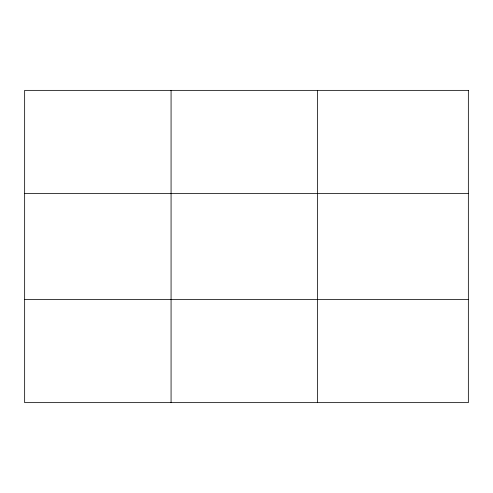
<?xml version="1.0" encoding="UTF-8"?>
<svg xmlns="http://www.w3.org/2000/svg" width="493" height="493" viewBox="0 0 493 493"><rect width="100%" height="100%" fill="white"/><g stroke="black" fill="none" stroke-linecap="round" stroke-linejoin="round"><path stroke-width="0.74" d="M171.071 90.361L171.071 402.639M317.492 90.361L317.492 402.639M24.65 193.41L468.35 193.41M24.65 299.59L468.35 299.59M468.35 90.361L468.35 402.639L24.65 402.639L24.65 90.361L468.35 90.361"/></g></svg>
